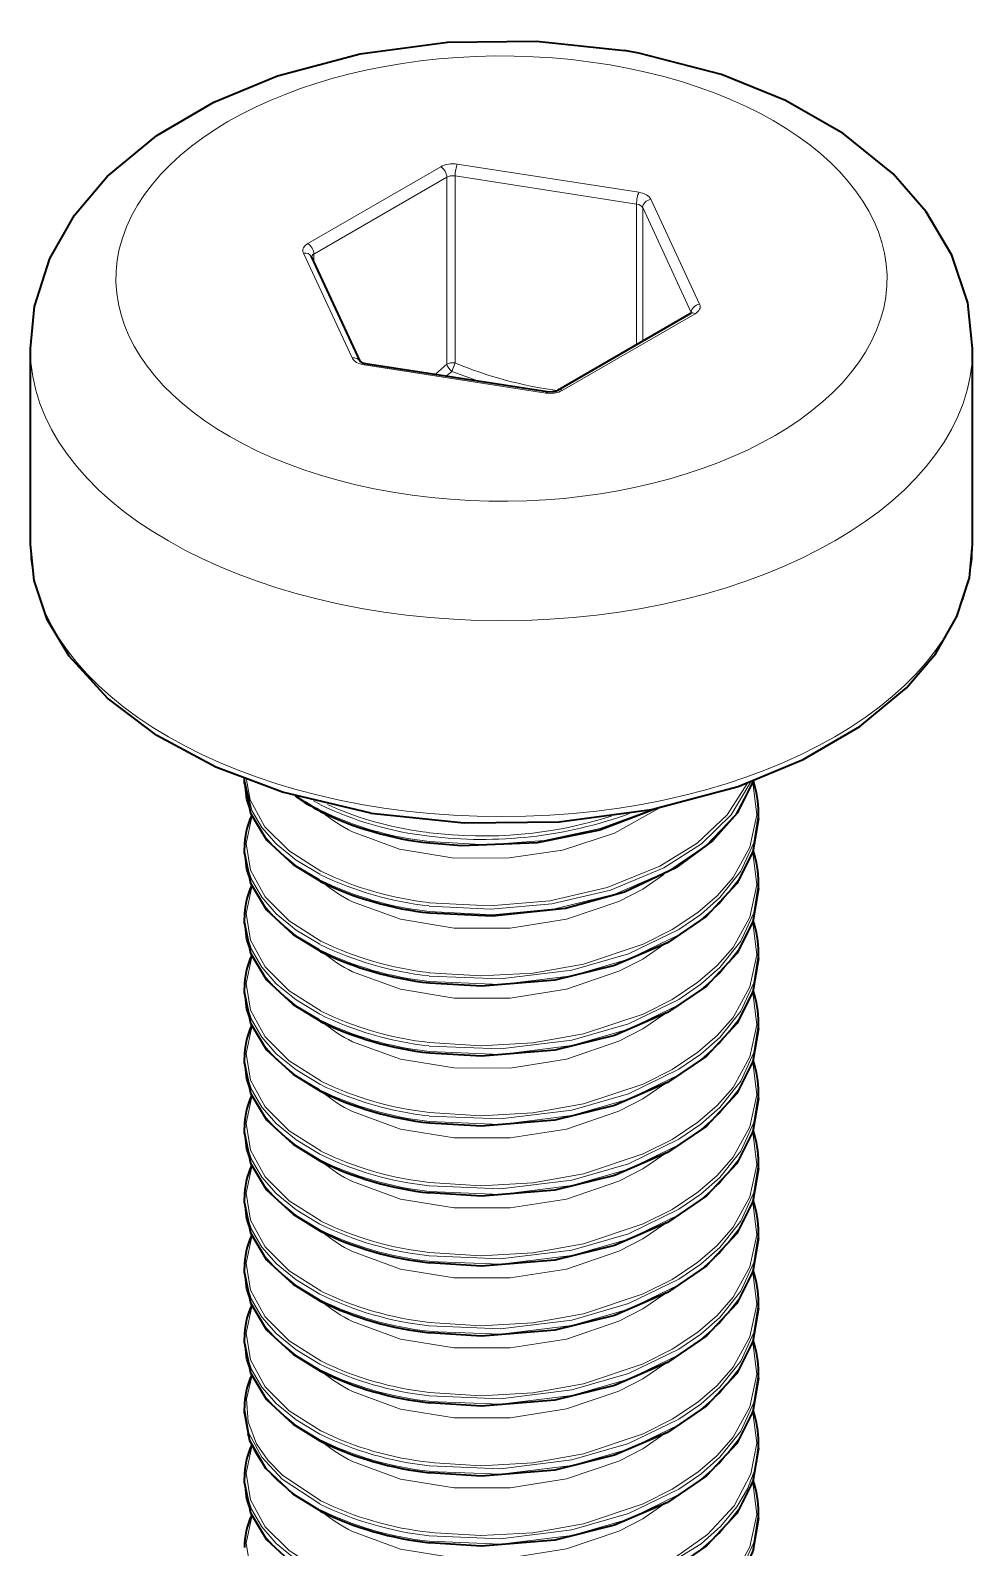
# Model space of a CAD drawing. Extents: x -131 to 1002, y -402 to 783.
# Drawn here: x 671.26 to 676.76, y 723.93 to 732.78 of the extents above; entities that cross this region are included whole.
import ezdxf

# ---------------------------------------------------------------- set-up
doc = ezdxf.new("R2010")
doc.units = 0

msp = doc.modelspace()

# ---------------------------------------------------------------- linework, layer by layer
at = {"color": 7, "lineweight": 13, "ltscale": 0.022393}
msp.add_line((673.6531, 731.9857), (672.8774, 731.5378), dxfattribs=at)
at = {"color": 7, "lineweight": 13, "ltscale": 0.026804}
for p, q in [((674.8092, 731.8367), (673.7496, 732.0006)), ((674.7963, 731.7679), (673.7367, 731.9319))]:
    msp.add_line(p, q, dxfattribs=at)
at = {"color": 7, "lineweight": 13, "ltscale": 0.022392}
for p, q in [((673.6884, 731.9244), (672.9127, 731.4766)), ((674.3623, 730.6805), (675.138, 731.1283))]:
    msp.add_line(p, q, dxfattribs=at)
at = {"color": 7, "lineweight": 13, "ltscale": 0.027277}
for p, q in [((673.6884, 730.8333), (673.6884, 731.9244)), ((673.7367, 730.8408), (673.7367, 731.9319))]:
    msp.add_line(p, q, dxfattribs=at)
at = {"color": 7, "lineweight": 13, "ltscale": 0.016861}
for p, q in [((675.1639, 731.1841), (674.8799, 731.7958)), ((672.8515, 731.4821), (673.1354, 730.8703))]:
    msp.add_line(p, q, dxfattribs=at)
at = {"color": 7, "lineweight": 13, "ltscale": 0.0205}
msp.add_line((674.7963, 730.9479), (674.7963, 731.7679), dxfattribs=at)
at = {"color": 7, "lineweight": 13, "ltscale": 0.01686}
msp.add_line((675.1155, 731.1358), (674.8317, 731.7476), dxfattribs=at)
at = {"color": 7, "lineweight": 13, "ltscale": 0.019479}
msp.add_line((674.8317, 730.9684), (674.8317, 731.7476), dxfattribs=at)
at = {"color": 7, "lineweight": 35, "ltscale": 0.016862}
msp.add_line((672.8969, 731.4623), (673.1808, 730.8505), dxfattribs=at)
at = {"color": 7, "lineweight": 13, "ltscale": 0.001213}
msp.add_line((672.9127, 731.428), (672.9127, 731.4766), dxfattribs=at)
at = {"color": 7, "lineweight": 35, "ltscale": 0.022392}
msp.add_line((674.3373, 730.683), (675.113, 731.1308), dxfattribs=at)
at = {"color": 7, "lineweight": 35, "ltscale": 0.000189516}
msp.add_line((675.113, 731.1308), (675.119, 731.1354), dxfattribs=at)
at = {"color": 7, "lineweight": 35, "ltscale": 0.028577}
msp.add_line((671.2577, 729.7817), (671.2577, 730.9247), dxfattribs=at)
at = {"color": 7, "lineweight": 35, "ltscale": 0.028578}
msp.add_line((676.7577, 729.7817), (676.7577, 730.9249), dxfattribs=at)
at = {"color": 7, "lineweight": 13, "ltscale": 0.026806}
msp.add_line((673.2061, 730.8295), (674.2657, 730.6655), dxfattribs=at)
at = {"color": 7, "lineweight": 35, "ltscale": 0.026806}
msp.add_line((673.2137, 730.838), (674.2734, 730.6741), dxfattribs=at)
at = {"color": 7, "lineweight": 13, "ltscale": 0.002203}
msp.add_line((673.6226, 730.7748), (673.6884, 730.8333), dxfattribs=at)
at = {"color": 7, "lineweight": 13, "ltscale": 0.001325}
msp.add_line((673.7367, 730.8408), (673.7173, 730.7915), dxfattribs=at)
at = {"color": 7, "lineweight": 13, "ltscale": 0.001009}
msp.add_line((673.687, 730.7648), (673.7173, 730.7915), dxfattribs=at)
at = {"color": 7, "lineweight": 13, "ltscale": 0.004038}
msp.add_line((673.8692, 730.7367), (673.7173, 730.7915), dxfattribs=at)
at = {"color": 7, "lineweight": 35, "ltscale": 0.000802612}
for p, q in [((672.5077, 728.3872), (672.5077, 728.4193)), ((675.5077, 728.1831), (675.5077, 728.2152)), ((672.5077, 727.1625), (672.5077, 727.1946)), ((675.5077, 726.9584), (675.5077, 726.9905)), ((675.5077, 726.5501), (675.5077, 726.5822)), ((675.5077, 726.1418), (675.5077, 726.174)), ((672.5077, 725.9377), (672.5077, 725.9698)), ((672.5077, 725.5295), (672.5077, 725.5616)), ((672.5077, 725.1212), (672.5077, 725.1533)), ((675.5077, 724.9171), (675.5077, 724.9492)), ((672.5077, 724.713), (672.5077, 724.7451)), ((672.5077, 724.3047), (672.5077, 724.3369))]:
    msp.add_line(p, q, dxfattribs=at)
at = {"color": 7, "lineweight": 13, "ltscale": 0.001049}
msp.add_line((672.9477, 728.2659), (672.9107, 728.2857), dxfattribs=at)
at = {"color": 7, "lineweight": 35, "ltscale": 0.000804138}
for p, q in [((672.5077, 727.9789), (672.5077, 728.0111)), ((675.5077, 727.7748), (675.5077, 727.807)), ((672.5077, 727.5707), (672.5077, 727.6028)), ((675.5077, 727.3666), (675.5077, 727.3987)), ((672.5077, 726.7542), (672.5077, 726.7864)), ((672.5077, 726.3459), (672.5077, 726.3781)), ((675.5077, 725.7336), (675.5077, 725.7657)), ((675.5077, 725.3253), (675.5077, 725.3575)), ((675.5077, 724.5089), (675.5077, 724.541)), ((675.5077, 724.1006), (675.5077, 724.1328))]:
    msp.add_line(p, q, dxfattribs=at)
at = {"color": 7, "lineweight": 35}
for points in [[(671.2577, 730.9247), (671.2821, 731.171), (671.3713, 731.4506), (671.5157, 731.7036), (671.7067, 731.929), (671.9951, 732.1678), (672.3293, 732.363), (672.7006, 732.5161), (673.1833, 732.6446), (673.6926, 732.7125), (674.2119, 732.7191), (674.7247, 732.6643)], [(676.7577, 730.9249), (676.729, 731.1915), (676.6354, 731.4695), (676.4865, 731.722), (676.2937, 731.9438), (676.0024, 732.1802), (675.6658, 732.3729), (675.2927, 732.5235), (674.8083, 732.6492), (674.7247, 732.6643)], [(673.2449, 728.215), (672.7304, 728.3364), (672.3398, 728.4828), (671.9955, 728.6667), (671.7072, 728.8841), (671.4836, 729.1302), (671.3566, 729.345), (671.2804, 729.5707), (671.2577, 729.7817)], [(673.2449, 728.215), (673.7899, 728.1568), (674.3436, 728.1638), (674.8839, 728.2358), (675.3892, 728.3702), (675.7688, 728.5266), (676.0997, 728.7195), (676.3722, 728.9448), (676.5433, 729.1464), (676.6658, 729.3607), (676.7383, 729.5871), (676.7577, 729.7817)], [(672.5077, 728.3872), (672.5421, 728.2141), (672.6368, 728.0582), (672.791, 727.9152), (672.951, 727.8168)], [(675.4769, 728.4015), (675.383, 728.2149), (675.2393, 728.0519), (675.0259, 727.8951), (674.7251, 727.7535), (674.3812, 727.6586), (673.9531, 727.613), (673.5886, 727.631)], [(674.9119, 728.2415), (674.5822, 728.1151), (674.2161, 728.0406), (673.774, 728.0234), (673.5886, 728.0392)], [(675.5077, 728.1831), (675.4755, 727.989), (675.3803, 727.8029), (675.2048, 727.6135), (674.9762, 727.4584), (674.6673, 727.325), (674.319, 727.2391), (673.8906, 727.2041), (673.5886, 727.2227)], [(672.5077, 727.9789), (672.5421, 727.8058), (672.6368, 727.6499), (672.791, 727.5069), (672.951, 727.4085)], [(675.5077, 727.7748), (675.4755, 727.5807), (675.3803, 727.3946), (675.2048, 727.2052), (674.9762, 727.0502), (674.6673, 726.9167), (674.319, 726.8309), (673.8906, 726.7958), (673.5886, 726.8145)], [(672.5077, 727.5707), (672.5421, 727.3976), (672.6368, 727.2416), (672.791, 727.0986), (672.951, 727.0002)], [(675.5077, 727.3666), (675.4755, 727.1725), (675.3803, 726.9863), (675.2048, 726.797), (674.9762, 726.6419), (674.6673, 726.5085), (674.319, 726.4226), (673.8906, 726.3876), (673.5886, 726.4062)], [(672.5077, 727.1625), (672.5421, 726.9894), (672.6368, 726.8334), (672.791, 726.6904), (672.951, 726.592)], [(675.5077, 726.9584), (675.4755, 726.7642), (675.3803, 726.5781), (675.2048, 726.3887), (674.9762, 726.2336), (674.6673, 726.1003), (674.319, 726.0144), (673.8906, 725.9794), (673.5886, 725.998)], [(672.5077, 726.7542), (672.5421, 726.5811), (672.6368, 726.4252), (672.791, 726.2821), (672.951, 726.1838)], [(675.5077, 726.5501), (675.4755, 726.356), (675.3803, 726.1698), (675.2048, 725.9805), (674.9762, 725.8254), (674.6673, 725.692), (674.319, 725.6061), (673.8906, 725.5711), (673.5886, 725.5897)], [(672.5077, 726.3459), (672.5421, 726.1729), (672.6368, 726.0169), (672.791, 725.8739), (672.951, 725.7755)], [(675.5077, 726.1418), (675.4755, 725.9478), (675.3803, 725.7616), (675.2048, 725.5723), (674.9762, 725.4172), (674.6673, 725.2838), (674.319, 725.1979), (673.8906, 725.1628), (673.5886, 725.1815)], [(672.5077, 725.9377), (672.5421, 725.7646), (672.6368, 725.6086), (672.791, 725.4656), (672.951, 725.3672)], [(675.5077, 725.7336), (675.4755, 725.5395), (675.3803, 725.3533), (675.2048, 725.164), (674.9762, 725.0089), (674.6673, 724.8755), (674.319, 724.7897), (673.8906, 724.7546), (673.5886, 724.7732)], [(672.5077, 725.5295), (672.5421, 725.3564), (672.6368, 725.2004), (672.791, 725.0574), (672.951, 724.959)], [(675.5077, 725.3253), (675.4755, 725.1312), (675.3803, 724.9451), (675.2048, 724.7557), (674.9762, 724.6007), (674.6673, 724.4673), (674.319, 724.3814), (673.8906, 724.3463), (673.5886, 724.365)], [(672.5077, 725.1212), (672.5421, 724.9481), (672.6368, 724.7922), (672.791, 724.6492), (672.951, 724.5508)], [(675.5077, 724.9171), (675.4755, 724.723), (675.3803, 724.5369), (675.2048, 724.3475), (674.9762, 724.1924), (674.6673, 724.059), (674.319, 723.9731), (673.8906, 723.9381), (673.5886, 723.9567)], [(672.5077, 724.713), (672.5367, 724.554), (672.6303, 724.392), (672.789, 724.2424), (672.951, 724.1425)], [(675.5077, 724.5089), (675.4755, 724.3148), (675.3803, 724.1286), (675.2048, 723.9392), (674.9762, 723.7842), (674.6673, 723.6508), (674.319, 723.5649), (673.8906, 723.5298), (673.5886, 723.5485)], [(672.5077, 724.3047), (672.5421, 724.1316), (672.6368, 723.9757), (672.791, 723.8326), (672.951, 723.7343)], [(675.5077, 724.1006), (675.4755, 723.9065), (675.3803, 723.7203), (675.2048, 723.531), (674.9762, 723.3759), (674.6673, 723.2426), (674.319, 723.1567), (673.8906, 723.1216), (673.5886, 723.1403)]]:
    msp.add_lwpolyline(points, dxfattribs=at)
at = {"color": 7, "lineweight": 13}
for points in [[(672.9464, 727.8262), (672.8082, 727.9091), (672.6917, 728.0042), (672.6077, 728.1002), (672.5479, 728.2031), (672.5178, 728.2943), (672.5077, 728.3872)], [(672.9477, 727.8577), (672.8093, 727.9404), (672.6924, 728.0355), (672.6096, 728.1297), (672.55, 728.2306), (672.5078, 728.4131)], [(672.9541, 727.8762), (672.7681, 727.9944), (672.627, 728.1351), (672.5413, 728.2924), (672.5184, 728.4091)], [(675.4761, 728.4012), (675.3713, 728.2026), (675.2028, 728.0258), (674.9836, 727.8776), (674.6686, 727.7415), (674.3194, 727.6558), (673.955, 727.6215), (673.5854, 727.6398)], [(675.4623, 728.3961), (675.3483, 728.2048), (675.1752, 728.0356), (674.9554, 727.8946), (674.6444, 727.7657), (674.3022, 727.6851), (673.9462, 727.6534), (673.5854, 727.6719)], [(675.4741, 728.3932), (675.4971, 728.2042), (675.4577, 728.0164), (675.3592, 727.839), (675.2666, 727.7326), (675.1546, 727.6353), (675.0039, 727.5353), (674.8351, 727.4502), (674.4868, 727.334), (674.1901, 727.2815), (673.887, 727.2646), (673.5873, 727.2834)], [(675.443, 728.3891), (675.3245, 728.2035), (675.1499, 728.04), (674.9313, 727.904), (674.6248, 727.7803), (674.2889, 727.7031), (673.9404, 727.6733), (673.5873, 727.6917)], [(673.1384, 728.1055), (673.4127, 728.0045), (673.7198, 727.953), (674.0398, 727.9506), (674.3636, 727.9982), (674.668, 728.0966), (674.9317, 728.2455)], [(672.9541, 727.468), (672.769, 727.5854), (672.6284, 727.7251), (672.5424, 727.8813), (672.5179, 728.0374), (672.5512, 728.1929)], [(674.8864, 728.2363), (674.5843, 728.1237), (674.2573, 728.0544), (673.9198, 728.0292), (673.5854, 728.048)], [(675.5077, 728.2152), (675.4813, 728.0415), (675.4043, 727.875), (675.2816, 727.7219), (675.1707, 727.6238), (675.0429, 727.5359), (674.748, 727.3935), (674.4174, 727.298), (674.0017, 727.2469), (673.5854, 727.2636)], [(675.5077, 728.1831), (675.4813, 728.0093), (675.4043, 727.8428), (675.2816, 727.6897), (675.1707, 727.5917), (675.0429, 727.5038), (674.748, 727.3614), (674.4174, 727.2659), (674.0017, 727.2147), (673.5854, 727.2315)], [(672.9477, 727.4494), (672.8093, 727.5322), (672.6924, 727.6273), (672.6081, 727.7234), (672.548, 727.8267), (672.5179, 727.918), (672.5077, 728.0111)], [(672.9464, 727.418), (672.8082, 727.5008), (672.6917, 727.5959), (672.6077, 727.6919), (672.5479, 727.7948), (672.5178, 727.886), (672.5077, 727.9789)], [(675.4741, 727.985), (675.4971, 727.7959), (675.4577, 727.6082), (675.3592, 727.4308), (675.2666, 727.3243), (675.1546, 727.2271), (675.0039, 727.127), (674.8351, 727.042), (674.4868, 726.9258), (674.1901, 726.8733), (673.887, 726.8564), (673.5873, 726.8752)], [(673.1384, 727.6973), (673.4184, 727.5948), (673.7321, 727.5438), (674.0584, 727.5437), (674.3866, 727.5953), (674.6935, 727.6996), (674.8319, 727.7713), (674.956, 727.8558)], [(675.5077, 727.807), (675.4813, 727.6332), (675.4043, 727.4667), (675.2816, 727.3136), (675.1707, 727.2156), (675.0429, 727.1277), (674.748, 726.9852), (674.4174, 726.8898), (674.0017, 726.8386), (673.5854, 726.8553)], [(672.9541, 727.0598), (672.769, 727.1772), (672.6284, 727.3168), (672.5424, 727.473), (672.5179, 727.6292), (672.5512, 727.7846)], [(675.5077, 727.7748), (675.4813, 727.6011), (675.4043, 727.4346), (675.2816, 727.2815), (675.1707, 727.1835), (675.0429, 727.0956), (674.748, 726.9531), (674.4174, 726.8577), (674.0017, 726.8065), (673.5854, 726.8232)], [(672.9477, 727.0411), (672.8093, 727.124), (672.6924, 727.219), (672.6081, 727.3152), (672.548, 727.4184), (672.5179, 727.5098), (672.5077, 727.6028)], [(672.9464, 727.0097), (672.8082, 727.0925), (672.6917, 727.1877), (672.6077, 727.2836), (672.5479, 727.3865), (672.5178, 727.4778), (672.5077, 727.5707)], [(675.4741, 727.5767), (675.4971, 727.3876), (675.4577, 727.2), (675.3592, 727.0225), (675.2666, 726.9161), (675.1546, 726.8188), (675.0039, 726.7188), (674.8351, 726.6337), (674.4868, 726.5175), (674.1901, 726.465), (673.887, 726.4481), (673.5873, 726.4669)], [(673.1384, 727.289), (673.4184, 727.1865), (673.7321, 727.1356), (674.0584, 727.1354), (674.3866, 727.1871), (674.6935, 727.2913), (674.8319, 727.363), (674.956, 727.4475)], [(672.9541, 726.6515), (672.769, 726.7689), (672.6284, 726.9086), (672.5424, 727.0648), (672.5179, 727.2209), (672.5512, 727.3763)], [(675.5077, 727.3987), (675.4813, 727.225), (675.4043, 727.0585), (675.2816, 726.9053), (675.1707, 726.8073), (675.0429, 726.7195), (674.748, 726.577), (674.4174, 726.4816), (674.0017, 726.4304), (673.5854, 726.4471)], [(675.5077, 727.3666), (675.4813, 727.1929), (675.4043, 727.0264), (675.2816, 726.8732), (675.1707, 726.7752), (675.0429, 726.6873), (674.748, 726.5449), (674.4174, 726.4494), (674.0017, 726.3983), (673.5854, 726.415)], [(672.9477, 726.6329), (672.8093, 726.7157), (672.6924, 726.8108), (672.6081, 726.907), (672.548, 727.0101), (672.5179, 727.1015), (672.5077, 727.1946)], [(672.9464, 726.6014), (672.8082, 726.6843), (672.6917, 726.7794), (672.6077, 726.8754), (672.5479, 726.9783), (672.5178, 727.0695), (672.5077, 727.1625)], [(675.4741, 727.1685), (675.4971, 726.9794), (675.4577, 726.7917), (675.3592, 726.6143), (675.2666, 726.5079), (675.1546, 726.4105), (675.0039, 726.3105), (674.8351, 726.2255), (674.4868, 726.1093), (674.1901, 726.0568), (673.887, 726.0399), (673.5873, 726.0587)], [(673.1384, 726.8807), (673.4184, 726.7783), (673.7321, 726.7273), (674.0584, 726.7272), (674.3866, 726.7788), (674.6935, 726.8831), (674.8319, 726.9548), (674.956, 727.0392)], [(672.9541, 726.2433), (672.769, 726.3607), (672.6284, 726.5004), (672.5424, 726.6566), (672.5179, 726.8127), (672.5512, 726.9681)], [(675.5077, 726.9905), (675.4813, 726.8167), (675.4043, 726.6503), (675.2816, 726.4971), (675.1707, 726.399), (675.0429, 726.3112), (674.748, 726.1688), (674.4174, 726.0733), (674.0017, 726.0222), (673.5854, 726.0389)], [(675.5077, 726.9584), (675.4813, 726.7846), (675.4043, 726.6181), (675.2816, 726.465), (675.1707, 726.3669), (675.0429, 726.2791), (674.748, 726.1366), (674.4174, 726.0411), (674.0017, 725.99), (673.5854, 726.0067)], [(672.9477, 726.2247), (672.8093, 726.3074), (672.6924, 726.4025), (672.6081, 726.4987), (672.548, 726.6019), (672.5179, 726.6932), (672.5077, 726.7864)], [(672.9464, 726.1932), (672.8082, 726.2761), (672.6917, 726.3712), (672.6077, 726.4672), (672.5479, 726.5701), (672.5178, 726.6613), (672.5077, 726.7542)], [(675.4741, 726.7603), (675.4971, 726.5712), (675.4577, 726.3834), (675.3592, 726.2061), (675.2666, 726.0996), (675.1546, 726.0023), (675.0039, 725.9023), (674.8351, 725.8172), (674.4868, 725.701), (674.1901, 725.6486), (673.887, 725.6317), (673.5873, 725.6505)], [(673.1384, 726.4725), (673.4184, 726.3701), (673.7321, 726.319), (674.0584, 726.319), (674.3866, 726.3706), (674.6935, 726.4749), (674.8319, 726.5466), (674.956, 726.631)], [(675.5077, 726.5822), (675.4813, 726.4084), (675.4043, 726.242), (675.2816, 726.0889), (675.1707, 725.9908), (675.0429, 725.903), (674.748, 725.7605), (674.4174, 725.665), (674.0017, 725.6139), (673.5854, 725.6306)], [(672.9541, 725.835), (672.769, 725.9525), (672.6284, 726.0921), (672.5424, 726.2483), (672.5179, 726.4044), (672.5512, 726.5599)], [(675.5077, 726.5501), (675.4813, 726.3763), (675.4043, 726.2098), (675.2816, 726.0567), (675.1707, 725.9587), (675.0429, 725.8708), (674.748, 725.7284), (674.4174, 725.6329), (674.0017, 725.5818), (673.5854, 725.5985)], [(672.9477, 725.8164), (672.8093, 725.8992), (672.6924, 725.9943), (672.6081, 726.0905), (672.548, 726.1937), (672.5179, 726.285), (672.5077, 726.3781)], [(672.9464, 725.785), (672.8082, 725.8678), (672.6917, 725.963), (672.6077, 726.0589), (672.5479, 726.1618), (672.5178, 726.253), (672.5077, 726.3459)], [(675.4741, 726.352), (675.4971, 726.1629), (675.4577, 725.9752), (675.3592, 725.7978), (675.2666, 725.6913), (675.1546, 725.5941), (675.0039, 725.494), (674.8351, 725.4089), (674.4868, 725.2928), (674.1901, 725.2403), (673.887, 725.2234), (673.5873, 725.2422)], [(673.1384, 726.0643), (673.4184, 725.9618), (673.7321, 725.9108), (674.0584, 725.9107), (674.3866, 725.9623), (674.6935, 726.0666), (674.8319, 726.1383), (674.956, 726.2228)], [(672.9541, 725.4268), (672.769, 725.5442), (672.6284, 725.6838), (672.5424, 725.8401), (672.5179, 725.9962), (672.5512, 726.1516)], [(675.5077, 726.174), (675.4813, 726.0002), (675.4043, 725.8337), (675.2816, 725.6806), (675.1707, 725.5826), (675.0429, 725.4947), (674.748, 725.3523), (674.4174, 725.2568), (674.0017, 725.2056), (673.5854, 725.2224)], [(675.5077, 726.1418), (675.4813, 725.9681), (675.4043, 725.8016), (675.2816, 725.6485), (675.1707, 725.5504), (675.0429, 725.4626), (674.748, 725.3201), (674.4174, 725.2247), (674.0017, 725.1735), (673.5854, 725.1902)], [(672.9477, 725.4082), (672.8093, 725.491), (672.6924, 725.5861), (672.6081, 725.6823), (672.548, 725.7854), (672.5179, 725.8768), (672.5077, 725.9698)], [(675.4741, 725.9437), (675.4971, 725.7546), (675.4577, 725.5669), (675.3592, 725.3895), (675.2666, 725.2831), (675.1546, 725.1858), (675.0039, 725.0858), (674.8351, 725.0007), (674.4868, 724.8845), (674.1901, 724.832), (673.887, 724.8151), (673.5873, 724.834)], [(672.9464, 725.3767), (672.8082, 725.4596), (672.6917, 725.5547), (672.6077, 725.6506), (672.5479, 725.7535), (672.5178, 725.8448), (672.5077, 725.9377)], [(673.1384, 725.656), (673.4184, 725.5535), (673.7321, 725.5026), (674.0584, 725.5024), (674.3866, 725.5541), (674.6935, 725.6583), (674.8319, 725.7301), (674.956, 725.8145)], [(675.5077, 725.7657), (675.4813, 725.592), (675.4043, 725.4255), (675.2816, 725.2723), (675.1707, 725.1743), (675.0429, 725.0864), (674.748, 724.944), (674.4174, 724.8486), (674.0017, 724.7974), (673.5854, 724.8141)], [(672.9541, 725.0186), (672.769, 725.1359), (672.6284, 725.2756), (672.5424, 725.4318), (672.5179, 725.5879), (672.5512, 725.7434)], [(675.5077, 725.7336), (675.4813, 725.5598), (675.4043, 725.3934), (675.2816, 725.2402), (675.1707, 725.1422), (675.0429, 725.0543), (674.748, 724.9119), (674.4174, 724.8164), (674.0017, 724.7653), (673.5854, 724.782)], [(672.9477, 724.9999), (672.8093, 725.0827), (672.6924, 725.1778), (672.6081, 725.274), (672.548, 725.3772), (672.5179, 725.4685), (672.5077, 725.5616)], [(672.9464, 724.9685), (672.8082, 725.0513), (672.6917, 725.1465), (672.6077, 725.2424), (672.5479, 725.3453), (672.5178, 725.4365), (672.5077, 725.5295)], [(675.4741, 725.5355), (675.4971, 725.3464), (675.4577, 725.1587), (675.3592, 724.9813), (675.2666, 724.8749), (675.1546, 724.7776), (675.0039, 724.6776), (674.8351, 724.5925), (674.4868, 724.4763), (674.1901, 724.4238), (673.887, 724.4069), (673.5873, 724.4257)], [(672.9541, 724.6103), (672.769, 724.7277), (672.6284, 724.8674), (672.5424, 725.0236), (672.5179, 725.1797), (672.5512, 725.3351)], [(673.1384, 725.2478), (673.4184, 725.1453), (673.7321, 725.0943), (674.0584, 725.0942), (674.3866, 725.1459), (674.6935, 725.2501), (674.8319, 725.3218), (674.956, 725.4062)], [(675.5077, 725.3575), (675.4813, 725.1837), (675.4043, 725.0172), (675.2816, 724.8641), (675.1707, 724.7661), (675.0429, 724.6782), (674.748, 724.5358), (674.4174, 724.4403), (674.0017, 724.3892), (673.5854, 724.4059)], [(675.5077, 725.3253), (675.4813, 725.1516), (675.4043, 724.9851), (675.2816, 724.832), (675.1707, 724.7339), (675.0429, 724.6461), (674.748, 724.5037), (674.4174, 724.4082), (674.0017, 724.357), (673.5854, 724.3738)], [(672.9477, 724.5917), (672.8093, 724.6744), (672.6924, 724.7695), (672.6081, 724.8657), (672.548, 724.9689), (672.5179, 725.0602), (672.5077, 725.1533)], [(672.9464, 724.5602), (672.8082, 724.6431), (672.6917, 724.7382), (672.6077, 724.8342), (672.5479, 724.9371), (672.5178, 725.0283), (672.5077, 725.1212)], [(675.4741, 725.1273), (675.4971, 724.9382), (675.4577, 724.7504), (675.3592, 724.5731), (675.2666, 724.4666), (675.1546, 724.3693), (675.0039, 724.2693), (674.8351, 724.1842), (674.4868, 724.0681), (674.1901, 724.0155), (673.887, 723.9987), (673.5873, 724.0175)], [(673.1384, 724.8395), (673.4184, 724.7371), (673.7321, 724.686), (674.0584, 724.686), (674.3866, 724.7376), (674.6935, 724.8418), (674.8319, 724.9136), (674.956, 724.998)], [(672.5512, 724.9269), (672.5193, 724.7958), (672.5286, 724.6633), (672.5786, 724.5344), (672.6438, 724.4398), (672.7299, 724.352), (672.9541, 724.202)], [(675.5077, 724.9492), (675.4813, 724.7755), (675.4043, 724.609), (675.2816, 724.4559), (675.1707, 724.3578), (675.0429, 724.27), (674.748, 724.1275), (674.4174, 724.032), (674.0017, 723.9809), (673.5854, 723.9976)], [(675.5077, 724.9171), (675.4813, 724.7433), (675.4043, 724.5768), (675.2816, 724.4237), (675.1707, 724.3257), (675.0429, 724.2378), (674.748, 724.0954), (674.4174, 723.9999), (674.0017, 723.9487), (673.5854, 723.9655)], [(672.5077, 724.7451), (672.5334, 724.5975), (672.6086, 724.4568), (672.7281, 724.3289), (672.9477, 724.1834)], [(673.5873, 723.6092), (673.959, 723.5912), (674.3329, 723.6279), (674.6898, 723.7192), (675.0087, 723.8637), (675.2098, 724.0059), (675.3652, 724.173), (675.4639, 724.3593), (675.4974, 724.5387), (675.4741, 724.719)], [(673.1384, 724.4313), (673.4184, 724.3288), (673.7321, 724.2778), (674.0584, 724.2777), (674.3866, 724.3293), (674.6935, 724.4336), (674.8319, 724.5053), (674.956, 724.5898)], [(673.5854, 723.5894), (673.9271, 723.5707), (674.2717, 723.5979), (674.6048, 723.6711), (674.9108, 723.7894), (675.1733, 723.9517), (675.2884, 724.0546), (675.382, 724.1672), (675.4441, 724.2725), (675.4858, 724.3825), (675.5077, 724.541)], [(672.9541, 723.7938), (672.7692, 723.9111), (672.6286, 724.0506), (672.5425, 724.2067), (672.5178, 724.3625), (672.5509, 724.5179)], [(675.5077, 724.5089), (675.4813, 724.3351), (675.4043, 724.1686), (675.2816, 724.0155), (675.1707, 723.9175), (675.0429, 723.8296), (674.748, 723.6871), (674.4174, 723.5917), (674.0017, 723.5405), (673.5854, 723.5573)], [(672.9477, 723.7751), (672.8093, 723.858), (672.6924, 723.953), (672.6081, 724.0492), (672.548, 724.1524), (672.5179, 724.2438), (672.5077, 724.3369)], [(672.9464, 723.7437), (672.8082, 723.8265), (672.6917, 723.9217), (672.6077, 724.0176), (672.5479, 724.1205), (672.5178, 724.2118), (672.5077, 724.3047)], [(675.4741, 724.3107), (675.4971, 724.1216), (675.4577, 723.934), (675.3592, 723.7565), (675.2666, 723.6501), (675.1546, 723.5528), (675.0039, 723.4528), (674.8351, 723.3677), (674.4868, 723.2515), (674.1901, 723.199), (673.887, 723.1821), (673.5873, 723.201)], [(673.1384, 724.0231), (673.4184, 723.9205), (673.7321, 723.8696), (674.0584, 723.8694), (674.3866, 723.9211), (674.6935, 724.0253), (674.8319, 724.097), (674.956, 724.1815)], [(672.9541, 723.3855), (672.769, 723.5029), (672.6284, 723.6426), (672.5424, 723.7988), (672.5179, 723.955), (672.5512, 724.1104)], [(675.5077, 724.1328), (675.4813, 723.959), (675.4043, 723.7925), (675.2816, 723.6393), (675.1707, 723.5413), (675.0429, 723.4535), (674.748, 723.311), (674.4174, 723.2156), (674.0017, 723.1644), (673.5854, 723.1812)], [(675.5077, 724.1006), (675.4813, 723.9269), (675.4043, 723.7604), (675.2816, 723.6072), (675.1707, 723.5092), (675.0429, 723.4213), (674.748, 723.2789), (674.4174, 723.1834), (674.0017, 723.1323), (673.5854, 723.149)]]:
    msp.add_lwpolyline(points, dxfattribs=at)
at = {"color": 7, "lineweight": 35}
for centre, radius, start, end in [((673.2194, 730.9023), 0.0644, 232.3851, 264.99437), ((674.2921, 730.7787), 0.1061, 259.87854, 295.29891), ((674.9, 728.2139), 0.6077, 0.12197, 18.01725), ((673.5029, 729.3036), 1.2116, 234.69429, 242.90322), ((672.972, 728.0086), 0.4644, 155.80319, 179.69496), ((673.7941, 729.9479), 1.9189, 243.92651, 263.85408), ((674.8998, 727.8057), 0.6079, 0.12424, 18.15022), ((673.7941, 729.5396), 1.9189, 243.92651, 263.85408), ((672.972, 727.6003), 0.4644, 155.80319, 179.69496), ((674.8998, 727.3974), 0.6079, 0.12424, 18.15022), ((672.972, 727.1921), 0.4644, 155.80319, 179.69496), ((673.7941, 729.1313), 1.9189, 243.92651, 263.85408), ((674.8998, 726.9891), 0.6079, 0.12424, 18.15022), ((672.972, 726.7839), 0.4644, 155.80319, 179.69496), ((673.7941, 728.7231), 1.9189, 243.92651, 263.85407), ((674.8998, 726.5809), 0.6079, 0.12424, 18.15022), ((672.972, 726.3756), 0.4644, 155.80319, 179.69496), ((673.7941, 728.3148), 1.9189, 243.92651, 263.85407), ((674.8998, 726.1727), 0.6079, 0.12424, 18.15022), ((672.972, 725.9674), 0.4644, 155.80319, 179.69496), ((673.7941, 727.9066), 1.9189, 243.92651, 263.85407), ((674.8998, 725.7644), 0.6079, 0.12424, 18.15022), ((673.7941, 727.4984), 1.9189, 243.92651, 263.85408), ((672.972, 725.5591), 0.4644, 155.80319, 179.69496), ((674.8998, 725.3561), 0.6079, 0.12424, 18.15022), ((672.972, 725.1509), 0.4644, 155.80319, 179.69496), ((673.7941, 727.0901), 1.9189, 243.92651, 263.85407), ((674.8998, 724.9479), 0.6079, 0.12424, 18.15022), ((672.9723, 724.7426), 0.4647, 155.79551, 179.68864), ((673.7941, 726.6819), 1.9189, 243.92651, 263.85408), ((674.8989, 724.5396), 0.6088, 0.13681, 18.13566), ((673.7941, 726.2736), 1.9189, 243.92651, 263.85408), ((672.972, 724.3344), 0.4644, 155.78548, 179.69426), ((674.8998, 724.1314), 0.6079, 0.12424, 18.15022), ((672.972, 723.9261), 0.4644, 155.80319, 179.69496), ((673.7941, 725.8654), 1.9189, 243.92651, 263.85408)]:
    msp.add_arc(centre, radius, start, end, dxfattribs=at)
at = {"color": 7, "lineweight": 13}
for centre, radius, start, end in [((673.785, 730.8701), 0.1036, 200.80284, 229.22291), ((674.6404, 732.9985), 2.3388, 247.27351, 262.43118), ((673.5125, 729.3364), 1.2389, 235.89677, 242.80942), ((673.7935, 729.9951), 1.9256, 243.93662, 263.79879), ((673.8028, 730.0398), 1.9512, 245.42059, 263.66065), ((673.7926, 729.9628), 1.9252, 243.91158, 263.82262), ((673.5452, 728.9323), 0.9213, 230.65605, 243.80326), ((673.8991, 730.5621), 2.5013, 262.7957, 289.99373), ((673.8975, 730.5952), 2.5143, 262.91249, 287.3881), ((673.7926, 729.5546), 1.9252, 243.91158, 263.82262), ((673.793, 729.5881), 1.9267, 243.96575, 263.8167), ((673.7935, 729.5939), 1.9125, 243.95574, 263.81385), ((673.5452, 728.524), 0.9213, 230.65605, 243.80326), ((673.793, 729.1799), 1.9267, 243.96575, 263.81671), ((673.7935, 729.1856), 1.9125, 243.95574, 263.81385), ((673.7926, 729.1463), 1.9252, 243.91158, 263.82262), ((673.5452, 728.1158), 0.9213, 230.65605, 243.80326), ((673.7926, 728.738), 1.9252, 243.91158, 263.82262), ((673.793, 728.7717), 1.9267, 243.96575, 263.81671), ((673.7935, 728.7773), 1.9125, 243.95574, 263.81385), ((673.5452, 727.7075), 0.9213, 230.65605, 243.80326), ((673.7935, 728.3691), 1.9125, 243.95574, 263.81385), ((673.7926, 728.3298), 1.9252, 243.91158, 263.82262), ((673.7935, 728.3621), 1.9256, 243.93662, 263.79879), ((673.5452, 727.2993), 0.9213, 230.65605, 243.80326), ((673.7931, 727.955), 1.9265, 243.96044, 263.81351), ((673.7935, 727.9609), 1.9125, 243.95574, 263.81385), ((673.7926, 727.9215), 1.9252, 243.91158, 263.82262), ((673.5452, 726.8911), 0.9213, 230.65605, 243.80326), ((673.7926, 727.5133), 1.9252, 243.91158, 263.82262), ((673.7935, 727.5457), 1.9256, 243.93662, 263.79879), ((673.7935, 727.5526), 1.9125, 243.95574, 263.81385), ((673.5452, 726.4828), 0.9213, 230.65605, 243.80326), ((673.7935, 727.1443), 1.9125, 243.95574, 263.81385), ((673.7926, 727.105), 1.9252, 243.91158, 263.82262), ((673.793, 727.1387), 1.9267, 243.96575, 263.81671), ((673.5452, 726.0745), 0.9213, 230.65605, 243.80326), ((673.7926, 726.6968), 1.9252, 243.91158, 263.82262), ((673.793, 726.7304), 1.9267, 243.96575, 263.81671), ((673.7935, 726.7361), 1.9125, 243.95574, 263.81385), ((673.5452, 725.6663), 0.9213, 230.65605, 243.80326), ((673.7926, 726.2886), 1.9252, 243.91158, 263.82262), ((673.793, 726.3221), 1.9267, 243.96575, 263.81671), ((673.7935, 726.3279), 1.9125, 243.95574, 263.81385), ((673.5452, 725.2581), 0.9213, 230.65605, 243.80326), ((673.7931, 725.9137), 1.9265, 243.96044, 263.81351), ((673.7935, 725.9196), 1.9125, 243.95574, 263.81385), ((673.7926, 725.8803), 1.9252, 243.91158, 263.82262), ((673.5452, 724.8498), 0.9213, 230.65605, 243.80326)]:
    msp.add_arc(centre, radius, start, end, dxfattribs=at)
for centre, major_axis, ratio, start_param, end_param in [((674.0077, 731.3331), (2.25, 0), 0.57735, 1.285398, 7.568583), ((673.6531, 731.9448), (-0.025, 0.0433), 0.57735, 3.926991, 5.497787), ((673.7238, 731.9448), (0.1, 0), 0.57735, 1.308997, 2.356194), ((673.7496, 731.9597), (0.0076, 0.0494), 0.211325, 0.631914, 2.202711), ((673.7238, 731.904), (0.05, 0), 0.57735, 1.308997, 2.356194), ((674.8092, 731.7958), (0.0076, 0.0494), 0.211325, 0.631914, 2.202711), ((674.7833, 731.7809), (0.1, 0), 0.57735, 0.261799, 1.308997), ((674.8799, 731.755), (0.0453, 0.0211), 0.788675, 1.219917, 2.790713), ((674.7833, 731.7401), (0.05, 0), 0.57735, 0.261799, 1.308997), ((672.9481, 731.4969), (0.1, 0), 0.57735, 2.356194, 3.403392), ((672.8774, 731.4969), (-0.025, 0.0433), 0.57735, 3.926991, 5.497787), ((672.8515, 731.4412), (-0.0453, -0.0211), 0.788675, 3.141471, 4.36151), ((672.9481, 731.4562), (0.05, 0), 0.57735, 2.356194, 3.043192), ((675.1639, 731.1432), (0.0453, 0.0211), 0.788675, 1.219917, 2.790713), ((675.0673, 731.1691), (0.1, 0), 0.57735, 5.497787, 6.544985), ((675.138, 731.0875), (0.025, -0.0433), 0.57735, 2.356194, 3.141593), ((674.0077, 730.9248), (2.75, 0), 0.57735, 3.141622, 6.283214), ((673.1354, 730.8295), (-0.0453, -0.0211), 0.788675, 3.141471, 4.36151), ((673.232, 730.8853), (0.1, 0), 0.57735, 3.403392, 4.45059), ((673.2061, 730.7886), (-0.0076, -0.0494), 0.211325, 3.141593, 3.773507), ((673.7238, 730.8129), (0.05, 0), 0.57735, 1.308997, 2.356194), ((674.2657, 730.6247), (-0.0076, -0.0494), 0.211325, 3.141593, 3.773507), ((674.2916, 730.7213), (0.1, 0), 0.57735, 4.45059, 5.497787), ((674.3623, 730.6396), (0.025, -0.0433), 0.57735, 2.356194, 3.141593), ((674.0077, 729.7817), (2.75, 0), 0.57735, 3.141622, 6.283214), ((673.8871, 724.7178), (1.3795, 0.0066), 0.557706, 3.30242, 3.95926)]:
    msp.add_ellipse(centre, major_axis=major_axis, ratio=ratio, start_param=start_param, end_param=end_param, dxfattribs=at)

doc.saveas('drawing.dxf')
